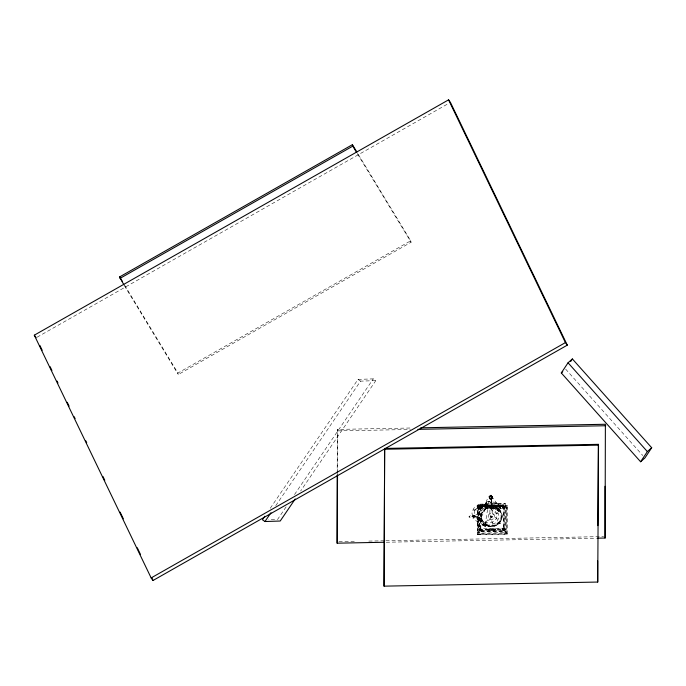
<?xml version="1.0" encoding="UTF-8"?>
<svg xmlns="http://www.w3.org/2000/svg" width="686" height="686" viewBox="0 0 686 686"><rect width="100%" height="100%" fill="white"/><g stroke="black" fill="none" stroke-linecap="round" stroke-linejoin="round"><path stroke-width="0.51" stroke-dasharray="3.43 2.57" d="M491.493 503.901L491.219 507.203C499.065 506.319 485.774 505.959 491.236 507.263M491.236 495.412L492.102 505.025L492.822 506.868L490.91 506.903L491.656 504.793L490.79 495.421L491.476 497.324L491.948 505.453L492.822 506.868L493.731 506.56M475.424 516.867C475.707 513.943 469.516 515.315 469.053 516.815M469.31 516.609L469.078 517.124L469.31 516.275M337.16 474.326L337.426 429.41L411.086 427.995M337.555 472.585L337.426 429.41M477.593 534.677C475.758 531.444 481.666 531.333 479.857 534.634L477.525 534.377L477.688 506.105L507.408 505.822L479.986 506.217C482.258 509.972 474.352 508.052 479.968 508.36C482.155 509.149 480.166 507.88 479.788 506.945M477.748 508.549L477.688 506.105L479.994 508.369A0.883 0.84 -14.3 0 1 479.96 507.631L480.157 507.194M478.048 504.339L477.893 530.57L478.031 504.253L505.531 503.721L478.031 504.253L479.685 505.702L504.339 504.973L479.24 505.462L504.339 504.973L504.21 529.352M502.667 528.735L503.387 528.023L504.261 529.138L479.162 529.618L479.24 505.462L479.685 505.702M479.668 505.633L479.162 529.618M507.246 534.102L507.331 505.531L504.939 507.323L479.814 507.709L479.703 531.736L477.525 534.377L507.246 534.102L479.814 534.488L479.831 532.336M480.003 508.506L479.986 506.217M480.483 528.614L480.637 506.714M503.584 506.397L480.414 506.722L480.929 508.755L480.8 530.561L503.661 530.124L503.764 505.17M483.904 524.756L483.707 524.284M486.837 529.266L494.632 529.017M489.873 506.885L491.056 506.568M491.485 503.378L490.764 495.438L490.541 495.832A1.552 1.475 -14.3 0 0 489.658 498.13A1.552 1.475 -14.3 0 0 492.205 498.079L492.256 498.036A1.269 1.2 -14.3 0 1 491.082 499.022L492.196 497.942M493.363 506.525L492.659 506.542L493.723 506.86M495.12 529.789L495.738 529.198M504.99 534.145L504.965 531.856L507.254 531.95L504.965 531.856M505.145 508.026L507.4 507.974L505.145 508.026L505.119 505.728M503.704 529.489L503.678 528.186L479.531 528.614L477.876 530.484L505.393 530.038L505.531 503.721L503.781 505.239M491.442 503.79L491.167 501.62M476.89 516.661L471.917 515.923L471.882 516.661M476.864 516.575L477.113 517.493L481.606 517.647L481.598 518.35L476.547 517.656M472.911 516.078A8.944 6.5 15.9 0 1 473.057 509.972A8.944 6.5 15.9 0 1 477.953 505.702A8.944 6.5 15.9 0 1 485.731 504.922A8.944 6.5 15.9 0 1 493.423 507.906A8.944 6.5 15.9 0 1 498.079 513.531A8.944 6.5 15.9 0 1 497.933 519.636A8.944 6.5 15.9 0 1 493.037 523.907A8.944 6.5 15.9 0 1 485.259 524.696A8.944 6.5 15.9 0 1 477.567 521.703A8.944 6.5 15.9 0 1 472.911 516.078L477.808 514.08L481.915 510.333A48.432 29.164 -21 0 0 486.074 503.678L486.117 502.384L487.154 501.483L488.792 501.32L491.399 503.138L491.313 505.651M469.095 516.387L469.344 516.73M469.335 516.892L469.318 516.447M485.834 526.239L485.482 525.493A8.764 8.301 -14.3 0 1 483.999 524.387L483.733 524.104A8.764 8.301 -14.3 0 1 482.815 523.006L482.035 522.543L481.786 523.238M485.259 524.696L486.82 513.754A48.432 6.157 -81.9 0 1 488.698 505.505L490.336 505.325L491.365 504.424A48.432 32.971 25.9 0 0 491.836 511.747L493.971 516.378L497.933 519.636M498.139 523.993L498.671 523.504L497.461 523.418L498.611 522.372L498.362 523.761M491.956 498.19L491.373 502.855M497.41 508.849L497.727 509.449C499.048 508.798 496.338 507.872 497.916 509.647C497.016 508.12 499.245 509.372 497.839 509.672L497.453 508.943L498.473 510.753L497.95 509.321L499.502 508.24L499.76 507.048L495.815 503.91L496.458 503.121L499.64 505.179L500.694 506.62L500.308 508.875L498.105 510.118L499.022 510.804M497.907 510.59L497.504 510.135L498.542 511.404L499.048 511.147M498.096 510.513L496.99 509.115L497.23 508.377M496.947 508.575L497.067 509.201M497.993 508.849L497.564 509.123L498.182 509.561M497.744 508.841L497.273 508.592M498.619 508.832C505.976 514.268 500.488 527.071 491.348 526.462C470.647 525.545 484.839 496.501 499.065 509.424M498.353 511.233L498.276 510.367L498.482 510.744M497.564 509.201L498.465 510.555L499.168 509.595M498.962 509.595C510.83 521.034 486.528 535.86 481.263 519.516C477.996 509.089 493.208 502.795 499.134 509.509M480.217 507.854L479.874 507.134M487.009 505.899C485.954 509.441 478.091 506.062 480.526 507.031M479.951 508.163L479.96 507.4M480.089 508.326L480.723 507.657L481.255 507.992M480.174 508.163L480.56 508.892M479.908 506.988L480.483 506.5L480.277 507.872M480.56 508.78L481.075 508.703M479.994 507.992C479.806 507.057 481.538 506.954 481.023 507.691M481.16 508.635L481.298 508.069M481.323 507.88L480.997 508.892L481.289 508.309A0.883 0.84 -14.3 0 0 481.298 507.511L481.358 507.966M479.703 529.343L480.02 529.944M479.831 530.424A0.883 0.84 -14.3 0 1 479.831 529.626L480.397 528.546L479.763 528.906M480.663 529.18L480.191 530.364M480.912 529.077L479.986 530.158M481.032 529.849L480.903 528.966M480.886 530.664C479.574 530.398 480.792 531.47 480.997 530.441M481.023 529.258L481.152 529.455A0.883 0.84 -14.3 0 1 481.143 530.244L481.1 529.506M481.049 530.518C481.529 528.254 479.282 530.604 479.711 530.055M502.915 507.872L502.864 507.408M503.31 506.637L502.941 506.482M503.498 508.403L503.987 508.257L503.275 508.077M502.804 506.474C502.341 508.643 503.816 505.067 503.164 506.628M503.927 507.211L503.987 506.774L503.061 507.854M504.261 508.094C504.253 509.158 502.341 505.728 503.164 507.546M504.261 507.297L504.219 507.117A0.883 0.84 -14.3 0 1 504.21 507.914L504.21 507.914A0.883 0.84 -14.3 0 0 504.236 507.203L504.201 508.317M504.287 507.992L504.296 507.306M504.261 508.155L503.807 507.16L502.941 507.683M503.207 529.635C501.603 527.843 504.502 527.534 503.661 530.124M504.124 529.926A0.883 0.84 -14.3 0 0 504.124 529.129A0.883 0.84 -14.3 0 1 504.107 529.875L503.816 530.441L504.099 530.064C504.536 527.946 501.526 529.695 503.575 530.424L502.735 529.806A0.883 0.84 -14.3 0 1 502.735 529.009L502.675 528.597M502.735 529.266L502.881 530.089L503.67 529.103M502.778 528.957L503.112 528.229M503.241 529.824L503.567 530.518M503.858 528.64L503.841 529.249L503.052 529.283M503.841 528.469L503.901 528.717M502.992 530.012L503.841 530.415L504.047 529.138M475.441 516.507C475.347 519.01 468.444 517.904 469.318 516.266M469.344 517.064L469.31 516.875M484.093 524.859L490.327 518.873L489.487 518.093L482.79 525.382L483.15 524.859M483.356 524.764L483.467 524.318M492.274 516.361L491.733 517.253M492.299 516.567L491.682 517.476L490.619 516.807M491.999 516.464L491.819 517.184M493.457 506.44L492.685 506.551M485.731 525.999L485.799 526.282M486.185 502.521C486.383 499.211 492.539 490.207 491.888 498.499A1.664 1.209 15.9 0 1 489.144 498.662A1.664 1.209 15.9 0 1 489.924 496.707A1.664 1.209 15.9 0 1 491.888 498.499M504.21 529.764L503.764 530.492M499.331 523.667L499.691 523.161L498.971 523.221A1.775 1.681 -14.3 0 0 498.448 522.843L497.401 523.538M497.882 523.229L497.136 523.804L498.113 523.752M492.102 497.564L491.896 497.993M479.977 507.263L480.131 506.671M479.943 507.777L480.071 507.306M480.329 508.386L480.955 507.408M480.929 507.649L480.955 506.765M480.877 508.129L480.989 506.945L481.178 507.649M479.823 529.789L480.826 529.403L480.457 528.597M480.251 530.424L480.637 530.115M480.886 530.75L480.457 530.835M481.169 530.064L480.946 530.698L480.86 530.089M480.912 530.827L481.1 529.575M502.924 506.954L503.224 506.294L503.455 528.263L502.864 528.314M503.876 507.34L503.867 506.56M503.97 507.108L503.91 506.637L504.201 507.674M503.121 508.369L503.824 508.652L504.244 507.751M502.769 529.352L502.889 528.863M502.932 529.721L503.55 529.266M503.258 529.712L503.627 530.527M503.524 528.134L503.978 529.412M503.858 530.389L504.116 529.618M496.467 503.164L495.875 503.901M492.128 498.268L492.179 498.147A1.552 1.475 -14.3 0 0 491.348 495.824L490.67 495.815M497.427 509.698L498.01 510.907L497.504 510.135M499.254 523.718L498.971 523.221M497.916 523.126L498.448 522.835A1.775 1.681 -14.3 0 1 499.048 523.298L500.566 523.126M499.605 523.204L500.497 523.152M270.25 508.292L358.015 379.384L373.27 378.878L375.791 380.636L300.648 491.005M275.772 505.633L360.536 381.142L375.791 380.636M286.105 506.903L277.693 519.268L268.535 519.568M294.526 494.546L373.27 378.878M480.654 508.086L480.629 508.789M479.831 529.626L479.917 529.275M481.186 530.398L481.04 530.655M502.975 506.825L503.841 506.868M503.79 507.451C502.949 506.508 503.678 509.544 503.147 508.223M502.975 528.752L502.778 529.155A0.883 0.84 -14.3 0 0 502.778 529.978L503.498 530.492M503.232 529.884L503.721 529.309M483.896 524.721L483.321 524.687M484.093 524.824L482.884 525.382L483.364 525.039M491.836 516.892L491.107 516.91L491.845 517.201M477.567 521.703L480.817 517.707L483.767 512.571A48.432 14.217 -55.1 0 0 487.06 504.87L486.091 503.678M485.053 523.838L485.92 522.955M473.057 509.972L478.536 509.972L483.913 506.208A48.432 24.181 68.3 0 0 487.146 501.475M481.461 508.369L481.975 507.906M496.27 503.704L496.69 503.301L492.094 496.938L492.239 497.461L491.03 498.328L489.598 497.35L492.154 501.363L497.496 504.596A3.173 2.993 22.7 0 0 498.628 505.162L498.833 505.222A1.432 1.2 19.5 0 1 499.528 505.608L499.82 505.882A2.169 2.101 -41.9 0 1 500.463 507.34L500.463 507.451A1.741 1.646 -54.8 0 1 499.537 508.969L498.593 509.501M495.841 529.36L493.363 530.038M480.063 507.383L480.62 507.134M480.963 508.866L480.989 507.803M480.946 508.935C482.635 508.489 478.819 508.498 480.269 508.772L480.877 508.961L480.937 508.12M503.713 507.829L503.85 507.443M480.063 528.855L480.029 530.304M481.032 530.415L480.62 528.597M502.872 528.872L503.85 528.975M503.79 530.132L503.756 530.372M491.596 516.009C489.444 517.021 493.714 518.976 491.416 515.923M483.536 506.56L481.495 507.4M484.162 524.507L484.599 524.147M491.425 515.966L490.859 516.387L491.27 517.038M498.045 509.304L498.585 510.324M498.302 509.286L497.487 508.257M498.062 509.544L498.748 510.247L498.345 509.381M498.465 510.555L498.611 509.895L499.014 511.079M37.104 337.203L448.567 103.466M410.7 240.795L411.077 242.261L178.274 374.513L177.906 373.038L410.7 240.795L357.955 153.827M493.423 507.906C491.005 509.844 485.328 508.472 485.731 504.922M503.155 506.877L503.953 506.911L503.807 506.319M503.695 507.477L503.181 507.417M480.02 528.777C481.966 528.932 479.377 529.541 480.869 529.163M480.903 529.755L480.474 529.866M485.662 526.376L484.916 526.256A9.733 9.227 -14.3 0 1 483.278 525.064L482.987 524.773A9.733 9.227 -14.3 0 1 481.966 523.521L481.778 523.212M496.853 508.489L497.676 509.321M497.204 509.338L496.896 508.815M490.902 506.585L490.55 506.62M482.044 522.569L482.472 522.663M499.142 523.735L498.765 523.547M487.343 529.206L493.706 528.923M480.715 507.683L480.234 507.726L480.715 507.734M480.817 508.695L480.389 508.609M480.174 528.949L480.397 529.026M480.594 529.678L480.106 529.721M480.749 530.955L480.097 530.587M490.747 496.098L490.619 496.115A1.552 1.475 -14.3 0 0 489.735 498.413A1.552 1.475 -14.3 0 0 492.274 498.362A1.552 1.475 -14.3 0 0 491.416 496.107L490.747 496.124M494.349 529.824L489.847 530.132L486.726 529.601M492.231 530.012L487.832 529.884M337.795 430.877L410.391 429.479M491.056 499.082L491.502 499.074M491.502 504.956L491.948 504.947M477.765 506.397L480.02 506.354M480.929 508.755L503.79 508.317L503.25 506.191L503.73 506.457M479.102 529.395L504.201 528.915M477.61 532.525L479.866 532.482M338.901 541.657L355.983 541.331M368.794 541.091L384.812 540.782M385.875 540.757L603.654 536.581M386.252 542.232L596.554 538.193M491.236 506.954L489.898 506.68M498.328 509.981L498.773 510.358L497.762 509.587M471.839 516.301C478.605 513.925 474.909 520.503 481.572 517.921M471.891 516.678L476.333 516.892L476.573 517.741M503.413 528.597L503.944 529.009L503.481 528.606M503.747 506.748L503.978 507.005M491.519 517.304L490.987 517.218M503.79 506.928L502.907 507.323A0.883 0.84 -14.3 0 0 502.907 508.12L502.838 507.597M503.421 507.614L502.769 507.1A0.883 0.84 -14.3 0 0 502.855 507.94L503.215 508.463M503.37 508.455L503.104 508M480.303 506.422L480.895 506.783M503.661 528.795L503.035 529.412M503.292 529.481L502.769 529.12M503.335 529.652L502.606 528.829M480.32 529.884L479.823 529.558M480.389 530.089L479.883 529.806M494.632 528.915L495.318 529.146M498.079 513.531C494.409 513.48 490.919 510.624 490.061 507.083A48.432 14.217 -55.1 0 1 490.43 501.938M498.293 509.406L497.796 508.678M495.326 529.043L495.841 529.463M487.137 529.858L486.623 529.438M487.069 504.862L488.689 505.488M503.284 507.597L502.735 506.963M480.62 506.8L481.023 507.417M481.032 507.537L480.071 507.82L479.831 507.288M480.217 529.901L479.771 529.369A0.883 0.84 -14.3 0 0 479.788 530.244L480.14 530.767M498.01 508.875L497.925 509.338M477.953 505.702L479.806 506.954M358.015 379.384L360.536 381.142M480.783 507.1L481.289 507.794L481.152 507.263M481.186 529.601L480.783 528.829M479.908 530.407L480.294 530.647M497.796 510.333L497.804 510.598M507.168 533.811L504.776 531.161L479.677 531.65L504.802 531.256L504.939 507.323M503.627 528.151L505.393 530.038M497.744 510.427L497.427 509.998M565.633 369.111L642.816 455.538M502.812 507.177L503.095 507.64M480.706 528.674L480.903 529.412L480.8 528.812M498.233 510.187L498.979 511.053L498.593 509.792M492.891 511.353L491.913 509.321A48.432 29.164 -21 0 1 491.416 503.13M498.885 509.484L498.619 508.995M357.217 153.467L411.077 242.261M124.603 285.162L177.906 373.038M124.423 285.71L178.274 374.513M497.281 509.749L496.998 509.106L497.359 509.844M497.153 509.449L497.401 509.972M493.037 523.907L490.807 519.13L489.907 513.445M481.975 519.079C484.985 530.681 504.227 525.416 500.857 513.891M504.047 529.069L504.159 529.858M479.908 507.674L479.848 507.52A0.883 0.84 -14.3 0 0 479.917 508.283M503.97 506.602L503.987 507.246M481.298 507.691L481.34 508.309M481.28 507.46A0.883 0.84 -14.3 0 1 481.272 508.257M481.143 529.421A0.883 0.84 -14.3 0 1 481.143 530.218M484.916 526.256A9.733 9.227 -14.3 0 1 483.27 525.03L482.978 524.747A9.733 9.227 -14.3 0 1 481.958 523.495M488.792 501.303A48.432 6.157 -81.9 0 1 487.009 505.916M489.898 513.437A48.432 24.181 68.3 0 1 490.344 505.333M486.1 502.375A48.432 32.971 25.9 0 1 481.984 507.914M478.219 506.568L478.065 533.811L506.62 533.262L506.774 506.019L478.219 506.568M478.708 506.911L478.554 533.142L506.054 532.61L506.208 506.379L478.708 506.911M474.695 510.11L474.566 515.478L478.665 520.417L485.414 523.041L492.248 522.355L496.553 518.607L496.681 513.239L492.582 508.3L485.834 505.668L479 506.362L474.695 510.11M498.105 523.144L498.585 523.212L498.105 523.161M491.133 516.292L491.665 516.421L491.133 516.292M495.206 503.361L496.158 502.615L495.249 503.31M489.118 514.226L488.612 514.886A3.336 3.156 -14.3 0 0 488.638 518.007L489.821 519.105A3.156 2.993 -14.3 0 0 493.02 519.01L494.186 517.827A3.336 3.156 -14.3 0 0 494.16 514.714L492.985 513.608A3.156 2.993 -14.3 0 0 489.778 513.711L489.118 514.226M483.939 524.31L483.356 523.838L483.939 524.31M498.516 510.959L498.533 510.941M490.353 498.619A1.295 1.226 -14.3 0 0 492.299 497.513A1.295 1.226 -14.3 0 0 490.37 496.484A1.295 1.226 -14.3 0 0 490.353 498.619M490.284 498.336A1.295 1.226 -14.3 0 0 492.231 497.23A1.295 1.226 -14.3 0 0 490.301 496.201A1.295 1.226 -14.3 0 0 490.284 498.336M486.271 525.433A10.376 9.836 -14.3 0 0 501.835 516.592A10.376 9.836 -14.3 0 0 486.374 508.343A10.376 9.836 -14.3 0 0 486.271 525.433M486.494 524.653A9.793 9.278 -14.3 0 0 501.183 516.309A9.793 9.278 -14.3 0 0 486.588 508.532A9.793 9.278 -14.3 0 0 486.494 524.653M490.421 498.43A1.269 1.2 -14.3 0 0 492.136 497.093A1.269 1.2 -14.3 0 0 490.104 496.372A1.269 1.2 -14.3 0 0 490.421 498.43M486.837 504.562A2.727 1.981 15.9 0 0 491.339 504.296A2.727 1.981 15.9 0 0 488.115 501.363A2.727 1.981 15.9 0 0 486.837 504.562"/><path stroke-width="1.03" d="M337.152 475.398L337.143 543.175L384.117 542.266M337.143 543.175L337.546 474.721M384.657 448.438L384.057 586.153L597.729 582.054L598.526 445.137L598.321 444.339L384.657 448.438L384.057 586.153M597.643 560.934L597.729 582.054M597.849 525.63L598.321 444.339M605.018 486.288L605.095 538.03L597.626 538.167M605.095 538.03L605.378 424.265L420.69 427.807M561.294 372.952L568.051 362.791L572.39 358.95L651.7 447.752L644.943 457.914L640.604 461.755L561.294 372.952L562.743 371.666M570.701 361.488L572.39 358.95M640.604 461.755L647.361 451.594L651.7 447.752M264.839 516.241L262.429 519.774L264.95 521.532L280.214 521.026L295.237 498.945M264.95 521.532L270.961 512.699M123.866 284.793L119.604 276.921L352.407 144.677L356.849 152M119.981 278.387L352.776 146.144L352.407 144.677M34.3 335.18L448.567 99.847L450.436 102.403L567.288 345.152L153.021 580.485L151.152 577.921L34.3 335.18L36.169 337.735M151.152 577.921L565.418 342.597L567.288 345.152M417.868 429.342L605.755 425.732M384.855 449.236L598.526 445.137M568.051 362.791L647.361 451.594M352.776 146.144L356.669 152.549M119.604 276.921L122.382 281.5M448.567 99.847L565.418 342.597M39.882 345.444L42.198 350.254M50.078 366.633L51.939 370.483M57.032 381.082L57.967 383.011M67.237 402.27L69.089 406.129M74.191 416.719L75.117 418.649M85.784 440.806L86.71 442.727M102.943 476.444L104.795 480.303M120.101 512.09L123.343 518.83M137.26 547.728L140.501 554.477M151.632 577.595L153.021 580.485"/></g></svg>
